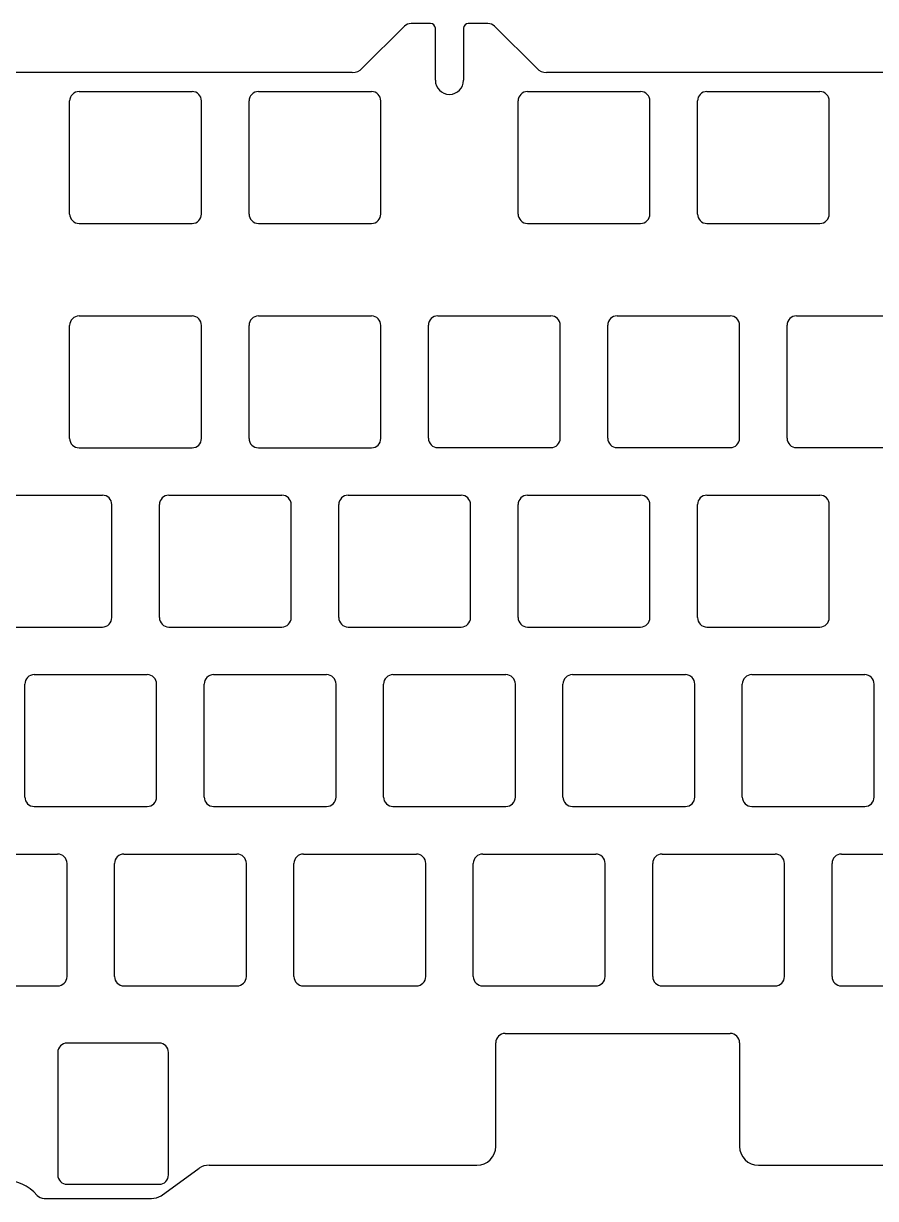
# Model space of a CAD drawing. Header units: inches. Extents: x -66 to 282, y 76 to 204.
# Drawn here: x 7.9 to 98.4, y 79.1 to 203.9 of the extents above; entities that cross this region are included whole.
import ezdxf

# ---------------------------------------------------------------- set-up
doc = ezdxf.new("R2010")
doc.units = ezdxf.units.IN
doc.header["$MEASUREMENT"] = 0

# ---------------------------------------------------------------- blocks, each defined once
blk = doc.blocks.new('block 98')
at = {"color": 5, "lineweight": 25, "true_color": 0x0000ff}
blk.add_open_spline([(23.34, 94.6), (23.34, 95.15), (22.9, 95.6), (22.34, 95.6)], degree=3, dxfattribs=at)
blk = doc.blocks.new('block 99')
at = {"color": 5, "lineweight": 25, "true_color": 0x0000ff}
blk.add_lwpolyline([(23.34, 81.6), (23.34, 94.6)], dxfattribs=at)
blk = doc.blocks.new('block 100')
at = {"color": 5, "lineweight": 25, "true_color": 0x0000ff}
blk.add_open_spline([(22.34, 80.6), (22.9, 80.6), (23.34, 81.05), (23.34, 81.6)], degree=3, dxfattribs=at)
blk = doc.blocks.new('block 101')
at = {"color": 5, "lineweight": 25, "true_color": 0x0000ff}
blk.add_lwpolyline([(12.58, 80.6), (22.34, 80.6)], dxfattribs=at)
blk = doc.blocks.new('block 102')
at = {"color": 5, "lineweight": 25, "true_color": 0x0000ff}
blk.add_open_spline([(11.58, 81.6), (11.58, 81.05), (12.03, 80.6), (12.58, 80.6)], degree=3, dxfattribs=at)
blk = doc.blocks.new('block 103')
at = {"color": 5, "lineweight": 25, "true_color": 0x0000ff}
blk.add_lwpolyline([(11.58, 94.6), (11.58, 81.6)], dxfattribs=at)
blk = doc.blocks.new('block 104')
at = {"color": 5, "lineweight": 25, "true_color": 0x0000ff}
blk.add_open_spline([(12.58, 95.6), (12.03, 95.6), (11.58, 95.15), (11.58, 94.6)], degree=3, dxfattribs=at)
blk = doc.blocks.new('block 105')
at = {"color": 5, "lineweight": 25, "true_color": 0x0000ff}
blk.add_lwpolyline([(22.34, 95.6), (12.58, 95.6)], dxfattribs=at)
blk = doc.blocks.new('block 198')
at = {"color": 5, "lineweight": 25, "true_color": 0x0000ff}
blk.add_open_spline([(32.89, 196.63), (32.34, 196.63), (31.89, 196.18), (31.89, 195.63)], degree=3, dxfattribs=at)
blk = doc.blocks.new('block 199')
at = {"color": 5, "lineweight": 25, "true_color": 0x0000ff}
blk.add_lwpolyline([(32.89, 196.63), (44.89, 196.63)], dxfattribs=at)
blk = doc.blocks.new('block 200')
at = {"color": 5, "lineweight": 25, "true_color": 0x0000ff}
blk.add_open_spline([(45.89, 195.63), (45.89, 196.18), (45.45, 196.63), (44.89, 196.63)], degree=3, dxfattribs=at)
blk = doc.blocks.new('block 201')
at = {"color": 5, "lineweight": 25, "true_color": 0x0000ff}
blk.add_lwpolyline([(45.89, 183.63), (45.89, 195.63)], dxfattribs=at)
blk = doc.blocks.new('block 202')
at = {"color": 5, "lineweight": 25, "true_color": 0x0000ff}
blk.add_open_spline([(44.89, 182.63), (45.45, 182.63), (45.89, 183.08), (45.89, 183.63)], degree=3, dxfattribs=at)
blk = doc.blocks.new('block 203')
at = {"color": 5, "lineweight": 25, "true_color": 0x0000ff}
blk.add_lwpolyline([(32.89, 182.63), (44.89, 182.63)], dxfattribs=at)
blk = doc.blocks.new('block 204')
at = {"color": 5, "lineweight": 25, "true_color": 0x0000ff}
blk.add_open_spline([(31.89, 183.63), (31.89, 183.08), (32.34, 182.63), (32.89, 182.63)], degree=3, dxfattribs=at)
blk = doc.blocks.new('block 205')
at = {"color": 5, "lineweight": 25, "true_color": 0x0000ff}
blk.add_lwpolyline([(31.89, 183.63), (31.89, 195.63)], dxfattribs=at)
blk = doc.blocks.new('block 246')
at = {"color": 5, "lineweight": 25, "true_color": 0x0000ff}
blk.add_open_spline([(80.52, 153.77), (79.97, 153.77), (79.52, 153.32), (79.52, 152.77)], degree=3, dxfattribs=at)
blk = doc.blocks.new('block 247')
at = {"color": 5, "lineweight": 25, "true_color": 0x0000ff}
blk.add_lwpolyline([(80.52, 153.77), (92.52, 153.77)], dxfattribs=at)
blk = doc.blocks.new('block 248')
at = {"color": 5, "lineweight": 25, "true_color": 0x0000ff}
blk.add_open_spline([(93.52, 152.77), (93.52, 153.32), (93.07, 153.77), (92.52, 153.77)], degree=3, dxfattribs=at)
blk = doc.blocks.new('block 249')
at = {"color": 5, "lineweight": 25, "true_color": 0x0000ff}
blk.add_lwpolyline([(93.52, 140.77), (93.52, 152.77)], dxfattribs=at)
blk = doc.blocks.new('block 250')
at = {"color": 5, "lineweight": 25, "true_color": 0x0000ff}
blk.add_open_spline([(92.52, 139.77), (93.07, 139.77), (93.52, 140.22), (93.52, 140.77)], degree=3, dxfattribs=at)
blk = doc.blocks.new('block 251')
at = {"color": 5, "lineweight": 25, "true_color": 0x0000ff}
blk.add_lwpolyline([(80.52, 139.77), (92.52, 139.77)], dxfattribs=at)
blk = doc.blocks.new('block 252')
at = {"color": 5, "lineweight": 25, "true_color": 0x0000ff}
blk.add_open_spline([(79.52, 140.77), (79.52, 140.22), (79.97, 139.77), (80.52, 139.77)], degree=3, dxfattribs=at)
blk = doc.blocks.new('block 253')
at = {"color": 5, "lineweight": 25, "true_color": 0x0000ff}
blk.add_lwpolyline([(79.52, 140.77), (79.52, 152.77)], dxfattribs=at)
blk = doc.blocks.new('block 262')
at = {"color": 5, "lineweight": 25, "true_color": 0x0000ff}
blk.add_open_spline([(61.47, 153.77), (60.92, 153.77), (60.47, 153.32), (60.47, 152.77)], degree=3, dxfattribs=at)
blk = doc.blocks.new('block 263')
at = {"color": 5, "lineweight": 25, "true_color": 0x0000ff}
blk.add_lwpolyline([(61.47, 153.77), (73.47, 153.77)], dxfattribs=at)
blk = doc.blocks.new('block 264')
at = {"color": 5, "lineweight": 25, "true_color": 0x0000ff}
blk.add_open_spline([(74.47, 152.77), (74.47, 153.32), (74.02, 153.77), (73.47, 153.77)], degree=3, dxfattribs=at)
blk = doc.blocks.new('block 265')
at = {"color": 5, "lineweight": 25, "true_color": 0x0000ff}
blk.add_lwpolyline([(74.47, 140.77), (74.47, 152.77)], dxfattribs=at)
blk = doc.blocks.new('block 266')
at = {"color": 5, "lineweight": 25, "true_color": 0x0000ff}
blk.add_open_spline([(73.47, 139.77), (74.02, 139.77), (74.47, 140.22), (74.47, 140.77)], degree=3, dxfattribs=at)
blk = doc.blocks.new('block 267')
at = {"color": 5, "lineweight": 25, "true_color": 0x0000ff}
blk.add_lwpolyline([(61.47, 139.77), (73.47, 139.77)], dxfattribs=at)
blk = doc.blocks.new('block 268')
at = {"color": 5, "lineweight": 25, "true_color": 0x0000ff}
blk.add_open_spline([(60.47, 140.77), (60.47, 140.22), (60.92, 139.77), (61.47, 139.77)], degree=3, dxfattribs=at)
blk = doc.blocks.new('block 269')
at = {"color": 5, "lineweight": 25, "true_color": 0x0000ff}
blk.add_lwpolyline([(60.47, 140.77), (60.47, 152.77)], dxfattribs=at)
blk = doc.blocks.new('block 270')
at = {"color": 5, "lineweight": 25, "true_color": 0x0000ff}
blk.add_open_spline([(94.81, 115.67), (94.25, 115.67), (93.81, 115.22), (93.81, 114.67)], degree=3, dxfattribs=at)
blk = doc.blocks.new('block 271')
at = {"color": 5, "lineweight": 25, "true_color": 0x0000ff}
blk.add_lwpolyline([(94.81, 115.67), (106.81, 115.67)], dxfattribs=at)
blk = doc.blocks.new('block 275')
at = {"color": 5, "lineweight": 25, "true_color": 0x0000ff}
blk.add_lwpolyline([(94.81, 101.67), (106.81, 101.67)], dxfattribs=at)
blk = doc.blocks.new('block 276')
at = {"color": 5, "lineweight": 25, "true_color": 0x0000ff}
blk.add_open_spline([(93.81, 102.67), (93.81, 102.12), (94.25, 101.67), (94.81, 101.67)], degree=3, dxfattribs=at)
blk = doc.blocks.new('block 277')
at = {"color": 5, "lineweight": 25, "true_color": 0x0000ff}
blk.add_lwpolyline([(93.81, 102.67), (93.81, 114.67)], dxfattribs=at)
blk = doc.blocks.new('block 294')
at = {"color": 5, "lineweight": 25, "true_color": 0x0000ff}
blk.add_open_spline([(23.37, 153.77), (22.82, 153.77), (22.37, 153.32), (22.37, 152.77)], degree=3, dxfattribs=at)
blk = doc.blocks.new('block 295')
at = {"color": 5, "lineweight": 25, "true_color": 0x0000ff}
blk.add_lwpolyline([(23.37, 153.77), (35.37, 153.77)], dxfattribs=at)
blk = doc.blocks.new('block 296')
at = {"color": 5, "lineweight": 25, "true_color": 0x0000ff}
blk.add_open_spline([(36.37, 152.77), (36.37, 153.32), (35.92, 153.77), (35.37, 153.77)], degree=3, dxfattribs=at)
blk = doc.blocks.new('block 297')
at = {"color": 5, "lineweight": 25, "true_color": 0x0000ff}
blk.add_lwpolyline([(36.37, 140.77), (36.37, 152.77)], dxfattribs=at)
blk = doc.blocks.new('block 298')
at = {"color": 5, "lineweight": 25, "true_color": 0x0000ff}
blk.add_open_spline([(35.37, 139.77), (35.92, 139.77), (36.37, 140.22), (36.37, 140.77)], degree=3, dxfattribs=at)
blk = doc.blocks.new('block 299')
at = {"color": 5, "lineweight": 25, "true_color": 0x0000ff}
blk.add_lwpolyline([(23.37, 139.77), (35.37, 139.77)], dxfattribs=at)
blk = doc.blocks.new('block 300')
at = {"color": 5, "lineweight": 25, "true_color": 0x0000ff}
blk.add_open_spline([(22.37, 140.77), (22.37, 140.22), (22.82, 139.77), (23.37, 139.77)], degree=3, dxfattribs=at)
blk = doc.blocks.new('block 301')
at = {"color": 5, "lineweight": 25, "true_color": 0x0000ff}
blk.add_lwpolyline([(22.37, 140.77), (22.37, 152.77)], dxfattribs=at)
blk = doc.blocks.new('block 302')
at = {"color": 5, "lineweight": 25, "true_color": 0x0000ff}
blk.add_open_spline([(42.42, 153.77), (41.87, 153.77), (41.42, 153.32), (41.42, 152.77)], degree=3, dxfattribs=at)
blk = doc.blocks.new('block 303')
at = {"color": 5, "lineweight": 25, "true_color": 0x0000ff}
blk.add_lwpolyline([(42.42, 153.77), (54.42, 153.77)], dxfattribs=at)
blk = doc.blocks.new('block 304')
at = {"color": 5, "lineweight": 25, "true_color": 0x0000ff}
blk.add_open_spline([(55.42, 152.77), (55.42, 153.32), (54.97, 153.77), (54.42, 153.77)], degree=3, dxfattribs=at)
blk = doc.blocks.new('block 305')
at = {"color": 5, "lineweight": 25, "true_color": 0x0000ff}
blk.add_lwpolyline([(55.42, 140.77), (55.42, 152.77)], dxfattribs=at)
blk = doc.blocks.new('block 306')
at = {"color": 5, "lineweight": 25, "true_color": 0x0000ff}
blk.add_open_spline([(54.42, 139.77), (54.97, 139.77), (55.42, 140.22), (55.42, 140.77)], degree=3, dxfattribs=at)
blk = doc.blocks.new('block 307')
at = {"color": 5, "lineweight": 25, "true_color": 0x0000ff}
blk.add_lwpolyline([(42.42, 139.77), (54.42, 139.77)], dxfattribs=at)
blk = doc.blocks.new('block 308')
at = {"color": 5, "lineweight": 25, "true_color": 0x0000ff}
blk.add_open_spline([(41.42, 140.77), (41.42, 140.22), (41.87, 139.77), (42.42, 139.77)], degree=3, dxfattribs=at)
blk = doc.blocks.new('block 309')
at = {"color": 5, "lineweight": 25, "true_color": 0x0000ff}
blk.add_lwpolyline([(41.42, 140.77), (41.42, 152.77)], dxfattribs=at)
blk = doc.blocks.new('block 310')
at = {"color": 5, "lineweight": 25, "true_color": 0x0000ff}
blk.add_open_spline([(75.76, 115.67), (75.2, 115.67), (74.76, 115.22), (74.76, 114.67)], degree=3, dxfattribs=at)
blk = doc.blocks.new('block 311')
at = {"color": 5, "lineweight": 25, "true_color": 0x0000ff}
blk.add_lwpolyline([(75.76, 115.67), (87.76, 115.67)], dxfattribs=at)
blk = doc.blocks.new('block 312')
at = {"color": 5, "lineweight": 25, "true_color": 0x0000ff}
blk.add_open_spline([(88.76, 114.67), (88.76, 115.22), (88.31, 115.67), (87.76, 115.67)], degree=3, dxfattribs=at)
blk = doc.blocks.new('block 313')
at = {"color": 5, "lineweight": 25, "true_color": 0x0000ff}
blk.add_lwpolyline([(88.76, 102.67), (88.76, 114.67)], dxfattribs=at)
blk = doc.blocks.new('block 314')
at = {"color": 5, "lineweight": 25, "true_color": 0x0000ff}
blk.add_open_spline([(87.76, 101.67), (88.31, 101.67), (88.76, 102.12), (88.76, 102.67)], degree=3, dxfattribs=at)
blk = doc.blocks.new('block 315')
at = {"color": 5, "lineweight": 25, "true_color": 0x0000ff}
blk.add_lwpolyline([(75.76, 101.67), (87.76, 101.67)], dxfattribs=at)
blk = doc.blocks.new('block 316')
at = {"color": 5, "lineweight": 25, "true_color": 0x0000ff}
blk.add_open_spline([(74.76, 102.67), (74.76, 102.12), (75.2, 101.67), (75.76, 101.67)], degree=3, dxfattribs=at)
blk = doc.blocks.new('block 317')
at = {"color": 5, "lineweight": 25, "true_color": 0x0000ff}
blk.add_lwpolyline([(74.76, 102.67), (74.76, 114.67)], dxfattribs=at)
blk = doc.blocks.new('block 335')
at = {"color": 5, "lineweight": 25, "true_color": 0x0000ff}
blk.add_lwpolyline([(4.32, 153.77), (16.32, 153.77)], dxfattribs=at)
blk = doc.blocks.new('block 336')
at = {"color": 5, "lineweight": 25, "true_color": 0x0000ff}
blk.add_open_spline([(17.32, 152.77), (17.32, 153.32), (16.87, 153.77), (16.32, 153.77)], degree=3, dxfattribs=at)
blk = doc.blocks.new('block 337')
at = {"color": 5, "lineweight": 25, "true_color": 0x0000ff}
blk.add_lwpolyline([(17.32, 140.77), (17.32, 152.77)], dxfattribs=at)
blk = doc.blocks.new('block 338')
at = {"color": 5, "lineweight": 25, "true_color": 0x0000ff}
blk.add_open_spline([(16.32, 139.77), (16.87, 139.77), (17.32, 140.22), (17.32, 140.77)], degree=3, dxfattribs=at)
blk = doc.blocks.new('block 339')
at = {"color": 5, "lineweight": 25, "true_color": 0x0000ff}
blk.add_lwpolyline([(4.32, 139.77), (16.32, 139.77)], dxfattribs=at)
blk = doc.blocks.new('block 342')
at = {"color": 5, "lineweight": 25, "true_color": 0x0000ff}
blk.add_open_spline([(56.71, 115.67), (56.15, 115.67), (55.71, 115.22), (55.71, 114.67)], degree=3, dxfattribs=at)
blk = doc.blocks.new('block 343')
at = {"color": 5, "lineweight": 25, "true_color": 0x0000ff}
blk.add_lwpolyline([(56.71, 115.67), (68.71, 115.67)], dxfattribs=at)
blk = doc.blocks.new('block 344')
at = {"color": 5, "lineweight": 25, "true_color": 0x0000ff}
blk.add_open_spline([(69.71, 114.67), (69.71, 115.22), (69.26, 115.67), (68.71, 115.67)], degree=3, dxfattribs=at)
blk = doc.blocks.new('block 345')
at = {"color": 5, "lineweight": 25, "true_color": 0x0000ff}
blk.add_lwpolyline([(69.71, 102.67), (69.71, 114.67)], dxfattribs=at)
blk = doc.blocks.new('block 346')
at = {"color": 5, "lineweight": 25, "true_color": 0x0000ff}
blk.add_open_spline([(68.71, 101.67), (69.26, 101.67), (69.71, 102.12), (69.71, 102.67)], degree=3, dxfattribs=at)
blk = doc.blocks.new('block 347')
at = {"color": 5, "lineweight": 25, "true_color": 0x0000ff}
blk.add_lwpolyline([(56.71, 101.67), (68.71, 101.67)], dxfattribs=at)
blk = doc.blocks.new('block 348')
at = {"color": 5, "lineweight": 25, "true_color": 0x0000ff}
blk.add_open_spline([(55.71, 102.67), (55.71, 102.12), (56.15, 101.67), (56.71, 101.67)], degree=3, dxfattribs=at)
blk = doc.blocks.new('block 349')
at = {"color": 5, "lineweight": 25, "true_color": 0x0000ff}
blk.add_lwpolyline([(55.71, 102.67), (55.71, 114.67)], dxfattribs=at)
blk = doc.blocks.new('block 366')
at = {"color": 5, "lineweight": 25, "true_color": 0x0000ff}
blk.add_open_spline([(18.61, 115.67), (18.05, 115.67), (17.61, 115.22), (17.61, 114.67)], degree=3, dxfattribs=at)
blk = doc.blocks.new('block 367')
at = {"color": 5, "lineweight": 25, "true_color": 0x0000ff}
blk.add_lwpolyline([(18.61, 115.67), (30.61, 115.67)], dxfattribs=at)
blk = doc.blocks.new('block 368')
at = {"color": 5, "lineweight": 25, "true_color": 0x0000ff}
blk.add_open_spline([(31.61, 114.67), (31.61, 115.22), (31.16, 115.67), (30.61, 115.67)], degree=3, dxfattribs=at)
blk = doc.blocks.new('block 369')
at = {"color": 5, "lineweight": 25, "true_color": 0x0000ff}
blk.add_lwpolyline([(31.61, 102.67), (31.61, 114.67)], dxfattribs=at)
blk = doc.blocks.new('block 370')
at = {"color": 5, "lineweight": 25, "true_color": 0x0000ff}
blk.add_open_spline([(30.61, 101.67), (31.16, 101.67), (31.61, 102.12), (31.61, 102.67)], degree=3, dxfattribs=at)
blk = doc.blocks.new('block 371')
at = {"color": 5, "lineweight": 25, "true_color": 0x0000ff}
blk.add_lwpolyline([(18.61, 101.67), (30.61, 101.67)], dxfattribs=at)
blk = doc.blocks.new('block 372')
at = {"color": 5, "lineweight": 25, "true_color": 0x0000ff}
blk.add_open_spline([(17.61, 102.67), (17.61, 102.12), (18.05, 101.67), (18.61, 101.67)], degree=3, dxfattribs=at)
blk = doc.blocks.new('block 373')
at = {"color": 5, "lineweight": 25, "true_color": 0x0000ff}
blk.add_lwpolyline([(17.61, 102.67), (17.61, 114.67)], dxfattribs=at)
blk = doc.blocks.new('block 374')
at = {"color": 5, "lineweight": 25, "true_color": 0x0000ff}
blk.add_open_spline([(37.66, 115.67), (37.1, 115.67), (36.66, 115.22), (36.66, 114.67)], degree=3, dxfattribs=at)
blk = doc.blocks.new('block 375')
at = {"color": 5, "lineweight": 25, "true_color": 0x0000ff}
blk.add_lwpolyline([(37.66, 115.67), (49.66, 115.67)], dxfattribs=at)
blk = doc.blocks.new('block 376')
at = {"color": 5, "lineweight": 25, "true_color": 0x0000ff}
blk.add_open_spline([(50.66, 114.67), (50.66, 115.22), (50.21, 115.67), (49.66, 115.67)], degree=3, dxfattribs=at)
blk = doc.blocks.new('block 377')
at = {"color": 5, "lineweight": 25, "true_color": 0x0000ff}
blk.add_lwpolyline([(50.66, 102.67), (50.66, 114.67)], dxfattribs=at)
blk = doc.blocks.new('block 378')
at = {"color": 5, "lineweight": 25, "true_color": 0x0000ff}
blk.add_open_spline([(49.66, 101.67), (50.21, 101.67), (50.66, 102.12), (50.66, 102.67)], degree=3, dxfattribs=at)
blk = doc.blocks.new('block 379')
at = {"color": 5, "lineweight": 25, "true_color": 0x0000ff}
blk.add_lwpolyline([(37.66, 101.67), (49.66, 101.67)], dxfattribs=at)
blk = doc.blocks.new('block 380')
at = {"color": 5, "lineweight": 25, "true_color": 0x0000ff}
blk.add_open_spline([(36.66, 102.67), (36.66, 102.12), (37.1, 101.67), (37.66, 101.67)], degree=3, dxfattribs=at)
blk = doc.blocks.new('block 381')
at = {"color": 5, "lineweight": 25, "true_color": 0x0000ff}
blk.add_lwpolyline([(36.66, 102.67), (36.66, 114.67)], dxfattribs=at)
blk = doc.blocks.new('block 422')
at = {"color": 5, "lineweight": 25, "true_color": 0x0000ff}
blk.add_open_spline([(9.08, 134.72), (8.53, 134.72), (8.08, 134.27), (8.08, 133.72)], degree=3, dxfattribs=at)
blk = doc.blocks.new('block 423')
at = {"color": 5, "lineweight": 25, "true_color": 0x0000ff}
blk.add_lwpolyline([(9.08, 134.72), (21.08, 134.72)], dxfattribs=at)
blk = doc.blocks.new('block 424')
at = {"color": 5, "lineweight": 25, "true_color": 0x0000ff}
blk.add_open_spline([(22.08, 133.72), (22.08, 134.27), (21.63, 134.72), (21.08, 134.72)], degree=3, dxfattribs=at)
blk = doc.blocks.new('block 425')
at = {"color": 5, "lineweight": 25, "true_color": 0x0000ff}
blk.add_lwpolyline([(22.08, 121.72), (22.08, 133.72)], dxfattribs=at)
blk = doc.blocks.new('block 426')
at = {"color": 5, "lineweight": 25, "true_color": 0x0000ff}
blk.add_open_spline([(21.08, 120.72), (21.63, 120.72), (22.08, 121.17), (22.08, 121.72)], degree=3, dxfattribs=at)
blk = doc.blocks.new('block 427')
at = {"color": 5, "lineweight": 25, "true_color": 0x0000ff}
blk.add_lwpolyline([(9.08, 120.72), (21.08, 120.72)], dxfattribs=at)
blk = doc.blocks.new('block 428')
at = {"color": 5, "lineweight": 25, "true_color": 0x0000ff}
blk.add_open_spline([(8.08, 121.72), (8.08, 121.17), (8.53, 120.72), (9.08, 120.72)], degree=3, dxfattribs=at)
blk = doc.blocks.new('block 429')
at = {"color": 5, "lineweight": 25, "true_color": 0x0000ff}
blk.add_lwpolyline([(8.08, 121.72), (8.08, 133.72)], dxfattribs=at)
blk = doc.blocks.new('block 446')
at = {"color": 5, "lineweight": 25, "true_color": 0x0000ff}
blk.add_open_spline([(13.84, 196.63), (13.29, 196.63), (12.84, 196.18), (12.84, 195.63)], degree=3, dxfattribs=at)
blk = doc.blocks.new('block 447')
at = {"color": 5, "lineweight": 25, "true_color": 0x0000ff}
blk.add_lwpolyline([(13.84, 196.63), (25.84, 196.63)], dxfattribs=at)
blk = doc.blocks.new('block 448')
at = {"color": 5, "lineweight": 25, "true_color": 0x0000ff}
blk.add_open_spline([(26.84, 195.63), (26.84, 196.18), (26.4, 196.63), (25.84, 196.63)], degree=3, dxfattribs=at)
blk = doc.blocks.new('block 449')
at = {"color": 5, "lineweight": 25, "true_color": 0x0000ff}
blk.add_lwpolyline([(26.84, 183.63), (26.84, 195.63)], dxfattribs=at)
blk = doc.blocks.new('block 450')
at = {"color": 5, "lineweight": 25, "true_color": 0x0000ff}
blk.add_open_spline([(25.84, 182.63), (26.4, 182.63), (26.84, 183.08), (26.84, 183.63)], degree=3, dxfattribs=at)
blk = doc.blocks.new('block 451')
at = {"color": 5, "lineweight": 25, "true_color": 0x0000ff}
blk.add_lwpolyline([(13.84, 182.63), (25.84, 182.63)], dxfattribs=at)
blk = doc.blocks.new('block 452')
at = {"color": 5, "lineweight": 25, "true_color": 0x0000ff}
blk.add_open_spline([(12.84, 183.63), (12.84, 183.08), (13.29, 182.63), (13.84, 182.63)], degree=3, dxfattribs=at)
blk = doc.blocks.new('block 453')
at = {"color": 5, "lineweight": 25, "true_color": 0x0000ff}
blk.add_lwpolyline([(12.84, 183.63), (12.84, 195.63)], dxfattribs=at)
blk = doc.blocks.new('block 470')
at = {"color": 5, "lineweight": 25, "true_color": 0x0000ff}
blk.add_open_spline([(28.13, 134.72), (27.58, 134.72), (27.13, 134.27), (27.13, 133.72)], degree=3, dxfattribs=at)
blk = doc.blocks.new('block 471')
at = {"color": 5, "lineweight": 25, "true_color": 0x0000ff}
blk.add_lwpolyline([(28.13, 134.72), (40.13, 134.72)], dxfattribs=at)
blk = doc.blocks.new('block 472')
at = {"color": 5, "lineweight": 25, "true_color": 0x0000ff}
blk.add_open_spline([(41.13, 133.72), (41.13, 134.27), (40.68, 134.72), (40.13, 134.72)], degree=3, dxfattribs=at)
blk = doc.blocks.new('block 473')
at = {"color": 5, "lineweight": 25, "true_color": 0x0000ff}
blk.add_lwpolyline([(41.13, 121.72), (41.13, 133.72)], dxfattribs=at)
blk = doc.blocks.new('block 474')
at = {"color": 5, "lineweight": 25, "true_color": 0x0000ff}
blk.add_open_spline([(40.13, 120.72), (40.68, 120.72), (41.13, 121.17), (41.13, 121.72)], degree=3, dxfattribs=at)
blk = doc.blocks.new('block 475')
at = {"color": 5, "lineweight": 25, "true_color": 0x0000ff}
blk.add_lwpolyline([(28.13, 120.72), (40.13, 120.72)], dxfattribs=at)
blk = doc.blocks.new('block 476')
at = {"color": 5, "lineweight": 25, "true_color": 0x0000ff}
blk.add_open_spline([(27.13, 121.72), (27.13, 121.17), (27.58, 120.72), (28.13, 120.72)], degree=3, dxfattribs=at)
blk = doc.blocks.new('block 477')
at = {"color": 5, "lineweight": 25, "true_color": 0x0000ff}
blk.add_lwpolyline([(27.13, 121.72), (27.13, 133.72)], dxfattribs=at)
blk = doc.blocks.new('block 486')
at = {"color": 5, "lineweight": 25, "true_color": 0x0000ff}
blk.add_open_spline([(80.52, 196.63), (79.97, 196.63), (79.52, 196.18), (79.52, 195.63)], degree=3, dxfattribs=at)
blk = doc.blocks.new('block 487')
at = {"color": 5, "lineweight": 25, "true_color": 0x0000ff}
blk.add_lwpolyline([(80.52, 196.63), (92.52, 196.63)], dxfattribs=at)
blk = doc.blocks.new('block 488')
at = {"color": 5, "lineweight": 25, "true_color": 0x0000ff}
blk.add_open_spline([(93.52, 195.63), (93.52, 196.18), (93.07, 196.63), (92.52, 196.63)], degree=3, dxfattribs=at)
blk = doc.blocks.new('block 489')
at = {"color": 5, "lineweight": 25, "true_color": 0x0000ff}
blk.add_lwpolyline([(93.52, 183.63), (93.52, 195.63)], dxfattribs=at)
blk = doc.blocks.new('block 490')
at = {"color": 5, "lineweight": 25, "true_color": 0x0000ff}
blk.add_open_spline([(92.52, 182.63), (93.07, 182.63), (93.52, 183.08), (93.52, 183.63)], degree=3, dxfattribs=at)
blk = doc.blocks.new('block 491')
at = {"color": 5, "lineweight": 25, "true_color": 0x0000ff}
blk.add_lwpolyline([(80.52, 182.63), (92.52, 182.63)], dxfattribs=at)
blk = doc.blocks.new('block 492')
at = {"color": 5, "lineweight": 25, "true_color": 0x0000ff}
blk.add_open_spline([(79.52, 183.63), (79.52, 183.08), (79.97, 182.63), (80.52, 182.63)], degree=3, dxfattribs=at)
blk = doc.blocks.new('block 493')
at = {"color": 5, "lineweight": 25, "true_color": 0x0000ff}
blk.add_lwpolyline([(79.52, 183.63), (79.52, 195.63)], dxfattribs=at)
blk = doc.blocks.new('block 494')
at = {"color": 5, "lineweight": 25, "true_color": 0x0000ff}
blk.add_open_spline([(61.47, 196.63), (60.92, 196.63), (60.47, 196.18), (60.47, 195.63)], degree=3, dxfattribs=at)
blk = doc.blocks.new('block 495')
at = {"color": 5, "lineweight": 25, "true_color": 0x0000ff}
blk.add_lwpolyline([(61.47, 196.63), (73.47, 196.63)], dxfattribs=at)
blk = doc.blocks.new('block 496')
at = {"color": 5, "lineweight": 25, "true_color": 0x0000ff}
blk.add_open_spline([(74.47, 195.63), (74.47, 196.18), (74.02, 196.63), (73.47, 196.63)], degree=3, dxfattribs=at)
blk = doc.blocks.new('block 497')
at = {"color": 5, "lineweight": 25, "true_color": 0x0000ff}
blk.add_lwpolyline([(74.47, 183.63), (74.47, 195.63)], dxfattribs=at)
blk = doc.blocks.new('block 498')
at = {"color": 5, "lineweight": 25, "true_color": 0x0000ff}
blk.add_open_spline([(73.47, 182.63), (74.02, 182.63), (74.47, 183.08), (74.47, 183.63)], degree=3, dxfattribs=at)
blk = doc.blocks.new('block 499')
at = {"color": 5, "lineweight": 25, "true_color": 0x0000ff}
blk.add_lwpolyline([(61.47, 182.63), (73.47, 182.63)], dxfattribs=at)
blk = doc.blocks.new('block 500')
at = {"color": 5, "lineweight": 25, "true_color": 0x0000ff}
blk.add_open_spline([(60.47, 183.63), (60.47, 183.08), (60.92, 182.63), (61.47, 182.63)], degree=3, dxfattribs=at)
blk = doc.blocks.new('block 501')
at = {"color": 5, "lineweight": 25, "true_color": 0x0000ff}
blk.add_lwpolyline([(60.47, 183.63), (60.47, 195.63)], dxfattribs=at)
blk = doc.blocks.new('block 510')
at = {"color": 5, "lineweight": 25, "true_color": 0x0000ff}
blk.add_open_spline([(47.18, 134.72), (46.63, 134.72), (46.18, 134.27), (46.18, 133.72)], degree=3, dxfattribs=at)
blk = doc.blocks.new('block 511')
at = {"color": 5, "lineweight": 25, "true_color": 0x0000ff}
blk.add_lwpolyline([(47.18, 134.72), (59.18, 134.72)], dxfattribs=at)
blk = doc.blocks.new('block 512')
at = {"color": 5, "lineweight": 25, "true_color": 0x0000ff}
blk.add_open_spline([(60.18, 133.72), (60.18, 134.27), (59.73, 134.72), (59.18, 134.72)], degree=3, dxfattribs=at)
blk = doc.blocks.new('block 513')
at = {"color": 5, "lineweight": 25, "true_color": 0x0000ff}
blk.add_lwpolyline([(60.18, 121.72), (60.18, 133.72)], dxfattribs=at)
blk = doc.blocks.new('block 514')
at = {"color": 5, "lineweight": 25, "true_color": 0x0000ff}
blk.add_open_spline([(59.18, 120.72), (59.73, 120.72), (60.18, 121.17), (60.18, 121.72)], degree=3, dxfattribs=at)
blk = doc.blocks.new('block 515')
at = {"color": 5, "lineweight": 25, "true_color": 0x0000ff}
blk.add_lwpolyline([(47.18, 120.72), (59.18, 120.72)], dxfattribs=at)
blk = doc.blocks.new('block 516')
at = {"color": 5, "lineweight": 25, "true_color": 0x0000ff}
blk.add_open_spline([(46.18, 121.72), (46.18, 121.17), (46.63, 120.72), (47.18, 120.72)], degree=3, dxfattribs=at)
blk = doc.blocks.new('block 517')
at = {"color": 5, "lineweight": 25, "true_color": 0x0000ff}
blk.add_lwpolyline([(46.18, 121.72), (46.18, 133.72)], dxfattribs=at)
blk = doc.blocks.new('block 518')
at = {"color": 5, "lineweight": 25, "true_color": 0x0000ff}
blk.add_open_spline([(13.84, 172.8), (13.29, 172.8), (12.84, 172.35), (12.84, 171.8)], degree=3, dxfattribs=at)
blk = doc.blocks.new('block 519')
at = {"color": 5, "lineweight": 25, "true_color": 0x0000ff}
blk.add_lwpolyline([(13.84, 172.8), (25.84, 172.8)], dxfattribs=at)
blk = doc.blocks.new('block 520')
at = {"color": 5, "lineweight": 25, "true_color": 0x0000ff}
blk.add_open_spline([(26.84, 171.8), (26.84, 172.35), (26.4, 172.8), (25.84, 172.8)], degree=3, dxfattribs=at)
blk = doc.blocks.new('block 521')
at = {"color": 5, "lineweight": 25, "true_color": 0x0000ff}
blk.add_lwpolyline([(26.84, 159.8), (26.84, 171.8)], dxfattribs=at)
blk = doc.blocks.new('block 522')
at = {"color": 5, "lineweight": 25, "true_color": 0x0000ff}
blk.add_open_spline([(25.84, 158.8), (26.4, 158.8), (26.84, 159.25), (26.84, 159.8)], degree=3, dxfattribs=at)
blk = doc.blocks.new('block 523')
at = {"color": 5, "lineweight": 25, "true_color": 0x0000ff}
blk.add_lwpolyline([(13.84, 158.8), (25.84, 158.8)], dxfattribs=at)
blk = doc.blocks.new('block 524')
at = {"color": 5, "lineweight": 25, "true_color": 0x0000ff}
blk.add_open_spline([(12.84, 159.8), (12.84, 159.25), (13.29, 158.8), (13.84, 158.8)], degree=3, dxfattribs=at)
blk = doc.blocks.new('block 525')
at = {"color": 5, "lineweight": 25, "true_color": 0x0000ff}
blk.add_lwpolyline([(12.84, 159.8), (12.84, 171.8)], dxfattribs=at)
blk = doc.blocks.new('block 550')
at = {"color": 5, "lineweight": 25, "true_color": 0x0000ff}
blk.add_open_spline([(85.28, 134.72), (84.73, 134.72), (84.28, 134.27), (84.28, 133.72)], degree=3, dxfattribs=at)
blk = doc.blocks.new('block 551')
at = {"color": 5, "lineweight": 25, "true_color": 0x0000ff}
blk.add_lwpolyline([(85.28, 134.72), (97.28, 134.72)], dxfattribs=at)
blk = doc.blocks.new('block 552')
at = {"color": 5, "lineweight": 25, "true_color": 0x0000ff}
blk.add_open_spline([(98.28, 133.72), (98.28, 134.27), (97.83, 134.72), (97.28, 134.72)], degree=3, dxfattribs=at)
blk = doc.blocks.new('block 553')
at = {"color": 5, "lineweight": 25, "true_color": 0x0000ff}
blk.add_lwpolyline([(98.28, 121.72), (98.28, 133.72)], dxfattribs=at)
blk = doc.blocks.new('block 554')
at = {"color": 5, "lineweight": 25, "true_color": 0x0000ff}
blk.add_open_spline([(97.28, 120.72), (97.83, 120.72), (98.28, 121.17), (98.28, 121.72)], degree=3, dxfattribs=at)
blk = doc.blocks.new('block 555')
at = {"color": 5, "lineweight": 25, "true_color": 0x0000ff}
blk.add_lwpolyline([(85.28, 120.72), (97.28, 120.72)], dxfattribs=at)
blk = doc.blocks.new('block 556')
at = {"color": 5, "lineweight": 25, "true_color": 0x0000ff}
blk.add_open_spline([(84.28, 121.72), (84.28, 121.17), (84.73, 120.72), (85.28, 120.72)], degree=3, dxfattribs=at)
blk = doc.blocks.new('block 557')
at = {"color": 5, "lineweight": 25, "true_color": 0x0000ff}
blk.add_lwpolyline([(84.28, 121.72), (84.28, 133.72)], dxfattribs=at)
blk = doc.blocks.new('block 558')
at = {"color": 5, "lineweight": 25, "true_color": 0x0000ff}
blk.add_open_spline([(66.23, 134.72), (65.68, 134.72), (65.23, 134.27), (65.23, 133.72)], degree=3, dxfattribs=at)
blk = doc.blocks.new('block 559')
at = {"color": 5, "lineweight": 25, "true_color": 0x0000ff}
blk.add_lwpolyline([(66.23, 134.72), (78.23, 134.72)], dxfattribs=at)
blk = doc.blocks.new('block 560')
at = {"color": 5, "lineweight": 25, "true_color": 0x0000ff}
blk.add_open_spline([(79.23, 133.72), (79.23, 134.27), (78.78, 134.72), (78.23, 134.72)], degree=3, dxfattribs=at)
blk = doc.blocks.new('block 561')
at = {"color": 5, "lineweight": 25, "true_color": 0x0000ff}
blk.add_lwpolyline([(79.23, 121.72), (79.23, 133.72)], dxfattribs=at)
blk = doc.blocks.new('block 562')
at = {"color": 5, "lineweight": 25, "true_color": 0x0000ff}
blk.add_open_spline([(78.23, 120.72), (78.78, 120.72), (79.23, 121.17), (79.23, 121.72)], degree=3, dxfattribs=at)
blk = doc.blocks.new('block 563')
at = {"color": 5, "lineweight": 25, "true_color": 0x0000ff}
blk.add_lwpolyline([(66.23, 120.72), (78.23, 120.72)], dxfattribs=at)
blk = doc.blocks.new('block 564')
at = {"color": 5, "lineweight": 25, "true_color": 0x0000ff}
blk.add_open_spline([(65.23, 121.72), (65.23, 121.17), (65.68, 120.72), (66.23, 120.72)], degree=3, dxfattribs=at)
blk = doc.blocks.new('block 565')
at = {"color": 5, "lineweight": 25, "true_color": 0x0000ff}
blk.add_lwpolyline([(65.23, 121.72), (65.23, 133.72)], dxfattribs=at)
blk = doc.blocks.new('block 566')
at = {"color": 5, "lineweight": 25, "true_color": 0x0000ff}
blk.add_open_spline([(32.89, 172.8), (32.34, 172.8), (31.89, 172.35), (31.89, 171.8)], degree=3, dxfattribs=at)
blk = doc.blocks.new('block 567')
at = {"color": 5, "lineweight": 25, "true_color": 0x0000ff}
blk.add_lwpolyline([(32.89, 172.8), (44.89, 172.8)], dxfattribs=at)
blk = doc.blocks.new('block 568')
at = {"color": 5, "lineweight": 25, "true_color": 0x0000ff}
blk.add_open_spline([(45.89, 171.8), (45.89, 172.35), (45.45, 172.8), (44.89, 172.8)], degree=3, dxfattribs=at)
blk = doc.blocks.new('block 569')
at = {"color": 5, "lineweight": 25, "true_color": 0x0000ff}
blk.add_lwpolyline([(45.89, 159.8), (45.89, 171.8)], dxfattribs=at)
blk = doc.blocks.new('block 570')
at = {"color": 5, "lineweight": 25, "true_color": 0x0000ff}
blk.add_open_spline([(44.89, 158.8), (45.45, 158.8), (45.89, 159.25), (45.89, 159.8)], degree=3, dxfattribs=at)
blk = doc.blocks.new('block 571')
at = {"color": 5, "lineweight": 25, "true_color": 0x0000ff}
blk.add_lwpolyline([(32.89, 158.8), (44.89, 158.8)], dxfattribs=at)
blk = doc.blocks.new('block 572')
at = {"color": 5, "lineweight": 25, "true_color": 0x0000ff}
blk.add_open_spline([(31.89, 159.8), (31.89, 159.25), (32.34, 158.8), (32.89, 158.8)], degree=3, dxfattribs=at)
blk = doc.blocks.new('block 573')
at = {"color": 5, "lineweight": 25, "true_color": 0x0000ff}
blk.add_lwpolyline([(31.89, 159.8), (31.89, 171.8)], dxfattribs=at)
blk = doc.blocks.new('block 598')
at = {"color": 5, "lineweight": 25, "true_color": 0x0000ff}
blk.add_open_spline([(51.94, 172.82), (51.39, 172.82), (50.94, 172.37), (50.94, 171.82)], degree=3, dxfattribs=at)
blk = doc.blocks.new('block 599')
at = {"color": 5, "lineweight": 25, "true_color": 0x0000ff}
blk.add_lwpolyline([(51.94, 172.82), (63.94, 172.82)], dxfattribs=at)
blk = doc.blocks.new('block 600')
at = {"color": 5, "lineweight": 25, "true_color": 0x0000ff}
blk.add_open_spline([(64.94, 171.82), (64.94, 172.37), (64.5, 172.82), (63.94, 172.82)], degree=3, dxfattribs=at)
blk = doc.blocks.new('block 601')
at = {"color": 5, "lineweight": 25, "true_color": 0x0000ff}
blk.add_lwpolyline([(64.94, 159.82), (64.94, 171.82)], dxfattribs=at)
blk = doc.blocks.new('block 602')
at = {"color": 5, "lineweight": 25, "true_color": 0x0000ff}
blk.add_open_spline([(63.94, 158.82), (64.5, 158.82), (64.94, 159.27), (64.94, 159.82)], degree=3, dxfattribs=at)
blk = doc.blocks.new('block 603')
at = {"color": 5, "lineweight": 25, "true_color": 0x0000ff}
blk.add_lwpolyline([(51.94, 158.82), (63.94, 158.82)], dxfattribs=at)
blk = doc.blocks.new('block 604')
at = {"color": 5, "lineweight": 25, "true_color": 0x0000ff}
blk.add_open_spline([(50.94, 159.82), (50.94, 159.27), (51.39, 158.82), (51.94, 158.82)], degree=3, dxfattribs=at)
blk = doc.blocks.new('block 605')
at = {"color": 5, "lineweight": 25, "true_color": 0x0000ff}
blk.add_lwpolyline([(50.94, 159.82), (50.94, 171.82)], dxfattribs=at)
blk = doc.blocks.new('block 630')
at = {"color": 5, "lineweight": 25, "true_color": 0x0000ff}
blk.add_open_spline([(90.04, 172.82), (89.49, 172.82), (89.04, 172.37), (89.04, 171.82)], degree=3, dxfattribs=at)
blk = doc.blocks.new('block 631')
at = {"color": 5, "lineweight": 25, "true_color": 0x0000ff}
blk.add_lwpolyline([(90.04, 172.82), (102.04, 172.82)], dxfattribs=at)
blk = doc.blocks.new('block 635')
at = {"color": 5, "lineweight": 25, "true_color": 0x0000ff}
blk.add_lwpolyline([(90.04, 158.82), (102.04, 158.82)], dxfattribs=at)
blk = doc.blocks.new('block 636')
at = {"color": 5, "lineweight": 25, "true_color": 0x0000ff}
blk.add_open_spline([(89.04, 159.82), (89.04, 159.27), (89.49, 158.82), (90.04, 158.82)], degree=3, dxfattribs=at)
blk = doc.blocks.new('block 637')
at = {"color": 5, "lineweight": 25, "true_color": 0x0000ff}
blk.add_lwpolyline([(89.04, 159.82), (89.04, 171.82)], dxfattribs=at)
blk = doc.blocks.new('block 638')
at = {"color": 5, "lineweight": 25, "true_color": 0x0000ff}
blk.add_open_spline([(70.99, 172.82), (70.44, 172.82), (69.99, 172.37), (69.99, 171.82)], degree=3, dxfattribs=at)
blk = doc.blocks.new('block 639')
at = {"color": 5, "lineweight": 25, "true_color": 0x0000ff}
blk.add_lwpolyline([(70.99, 172.82), (82.99, 172.82)], dxfattribs=at)
blk = doc.blocks.new('block 640')
at = {"color": 5, "lineweight": 25, "true_color": 0x0000ff}
blk.add_open_spline([(83.99, 171.82), (83.99, 172.37), (83.55, 172.82), (82.99, 172.82)], degree=3, dxfattribs=at)
blk = doc.blocks.new('block 641')
at = {"color": 5, "lineweight": 25, "true_color": 0x0000ff}
blk.add_lwpolyline([(83.99, 159.82), (83.99, 171.82)], dxfattribs=at)
blk = doc.blocks.new('block 642')
at = {"color": 5, "lineweight": 25, "true_color": 0x0000ff}
blk.add_open_spline([(82.99, 158.82), (83.55, 158.82), (83.99, 159.27), (83.99, 159.82)], degree=3, dxfattribs=at)
blk = doc.blocks.new('block 643')
at = {"color": 5, "lineweight": 25, "true_color": 0x0000ff}
blk.add_lwpolyline([(70.99, 158.82), (82.99, 158.82)], dxfattribs=at)
blk = doc.blocks.new('block 644')
at = {"color": 5, "lineweight": 25, "true_color": 0x0000ff}
blk.add_open_spline([(69.99, 159.82), (69.99, 159.27), (70.44, 158.82), (70.99, 158.82)], degree=3, dxfattribs=at)
blk = doc.blocks.new('block 645')
at = {"color": 5, "lineweight": 25, "true_color": 0x0000ff}
blk.add_lwpolyline([(69.99, 159.82), (69.99, 171.82)], dxfattribs=at)
blk = doc.blocks.new('block 719')
at = {"color": 5, "lineweight": 25, "true_color": 0x0000ff}
blk.add_lwpolyline([(-0.44, 115.67), (11.56, 115.67)], dxfattribs=at)
blk = doc.blocks.new('block 720')
at = {"color": 5, "lineweight": 25, "true_color": 0x0000ff}
blk.add_open_spline([(12.56, 114.67), (12.56, 115.22), (12.11, 115.67), (11.56, 115.67)], degree=3, dxfattribs=at)
blk = doc.blocks.new('block 721')
at = {"color": 5, "lineweight": 25, "true_color": 0x0000ff}
blk.add_lwpolyline([(12.56, 102.67), (12.56, 114.67)], dxfattribs=at)
blk = doc.blocks.new('block 722')
at = {"color": 5, "lineweight": 25, "true_color": 0x0000ff}
blk.add_open_spline([(11.56, 101.67), (12.11, 101.67), (12.56, 102.12), (12.56, 102.67)], degree=3, dxfattribs=at)
blk = doc.blocks.new('block 723')
at = {"color": 5, "lineweight": 25, "true_color": 0x0000ff}
blk.add_lwpolyline([(-0.44, 101.67), (11.56, 101.67)], dxfattribs=at)
blk = doc.blocks.new('block 750')
at = {"color": 5, "lineweight": 25, "true_color": 0x0000ff}
blk.add_lwpolyline([(10.12, 79.1), (21.52, 79.1)], dxfattribs=at)
blk = doc.blocks.new('block 751')
at = {"color": 5, "lineweight": 25, "true_color": 0x0000ff}
blk.add_open_spline([(21.52, 79.1), (21.89, 79.1), (22.25, 79.2), (22.56, 79.38)], degree=3, dxfattribs=at)
blk = doc.blocks.new('block 752')
at = {"color": 5, "lineweight": 25, "true_color": 0x0000ff}
blk.add_lwpolyline([(22.56, 79.38), (26.6, 82.33)], dxfattribs=at)
blk = doc.blocks.new('block 753')
at = {"color": 5, "lineweight": 25, "true_color": 0x0000ff}
blk.add_open_spline([(27.64, 82.62), (27.27, 82.62), (26.92, 82.52), (26.6, 82.33)], degree=3, dxfattribs=at)
blk = doc.blocks.new('block 754')
at = {"color": 5, "lineweight": 25, "true_color": 0x0000ff}
blk.add_lwpolyline([(27.64, 82.62), (56.09, 82.62)], dxfattribs=at)
blk = doc.blocks.new('block 755')
at = {"color": 5, "lineweight": 25, "true_color": 0x0000ff}
blk.add_open_spline([(56.09, 82.62), (57.19, 82.62), (58.09, 83.52), (58.09, 84.62)], degree=3, dxfattribs=at)
blk = doc.blocks.new('block 756')
at = {"color": 5, "lineweight": 25, "true_color": 0x0000ff}
blk.add_lwpolyline([(58.09, 84.62), (58.09, 95.62)], dxfattribs=at)
blk = doc.blocks.new('block 757')
at = {"color": 5, "lineweight": 25, "true_color": 0x0000ff}
blk.add_open_spline([(59.09, 96.62), (58.54, 96.62), (58.09, 96.17), (58.09, 95.62)], degree=3, dxfattribs=at)
blk = doc.blocks.new('block 758')
at = {"color": 5, "lineweight": 25, "true_color": 0x0000ff}
blk.add_lwpolyline([(59.09, 96.62), (82.99, 96.62)], dxfattribs=at)
blk = doc.blocks.new('block 759')
at = {"color": 5, "lineweight": 25, "true_color": 0x0000ff}
blk.add_open_spline([(83.99, 95.62), (83.99, 96.17), (83.55, 96.62), (82.99, 96.62)], degree=3, dxfattribs=at)
blk = doc.blocks.new('block 760')
at = {"color": 5, "lineweight": 25, "true_color": 0x0000ff}
blk.add_lwpolyline([(83.99, 95.62), (83.99, 84.62)], dxfattribs=at)
blk = doc.blocks.new('block 761')
at = {"color": 5, "lineweight": 25, "true_color": 0x0000ff}
blk.add_open_spline([(83.99, 84.62), (83.99, 83.52), (84.89, 82.62), (85.99, 82.62)], degree=3, dxfattribs=at)
blk = doc.blocks.new('block 762')
at = {"color": 5, "lineweight": 25, "true_color": 0x0000ff}
blk.add_lwpolyline([(85.99, 82.62), (102.54, 82.62)], dxfattribs=at)
blk = doc.blocks.new('block 840')
at = {"color": 5, "lineweight": 25, "true_color": 0x0000ff}
blk.add_lwpolyline([(128.58, 198.66), (63.5, 198.66)], dxfattribs=at)
blk = doc.blocks.new('block 841')
at = {"color": 5, "lineweight": 25, "true_color": 0x0000ff}
blk.add_open_spline([(62.44, 199.1), (62.72, 198.82), (63.1, 198.66), (63.5, 198.66)], degree=3, dxfattribs=at)
blk = doc.blocks.new('block 842')
at = {"color": 5, "lineweight": 25, "true_color": 0x0000ff}
blk.add_lwpolyline([(62.44, 199.1), (57.97, 203.56)], dxfattribs=at)
blk = doc.blocks.new('block 843')
at = {"color": 5, "lineweight": 25, "true_color": 0x0000ff}
blk.add_open_spline([(57.97, 203.56), (57.79, 203.75), (57.53, 203.86), (57.27, 203.86)], degree=3, dxfattribs=at)
blk = doc.blocks.new('block 844')
at = {"color": 5, "lineweight": 25, "true_color": 0x0000ff}
blk.add_lwpolyline([(57.27, 203.86), (55.18, 203.86)], dxfattribs=at)
blk = doc.blocks.new('block 845')
at = {"color": 5, "lineweight": 25, "true_color": 0x0000ff}
blk.add_open_spline([(55.18, 203.86), (54.91, 203.86), (54.68, 203.63), (54.68, 203.36)], degree=3, dxfattribs=at)
blk = doc.blocks.new('block 846')
at = {"color": 5, "lineweight": 25, "true_color": 0x0000ff}
blk.add_lwpolyline([(54.68, 203.36), (54.68, 197.83)], dxfattribs=at)
blk = doc.blocks.new('block 847')
at = {"color": 5, "lineweight": 25, "true_color": 0x0000ff}
blk.add_open_spline([(51.68, 197.83), (51.68, 197), (52.35, 196.33), (53.18, 196.33), (54.01, 196.33), (54.68, 197), (54.68, 197.83)], degree=3, knots=[0, 0, 0, 0, 1, 1, 1, 2, 2, 2, 2], dxfattribs=at)
blk = doc.blocks.new('block 848')
at = {"color": 5, "lineweight": 25, "true_color": 0x0000ff}
blk.add_lwpolyline([(51.68, 197.83), (51.68, 203.36)], dxfattribs=at)
blk = doc.blocks.new('block 849')
at = {"color": 5, "lineweight": 25, "true_color": 0x0000ff}
blk.add_open_spline([(51.68, 203.36), (51.68, 203.63), (51.46, 203.86), (51.18, 203.86)], degree=3, dxfattribs=at)
blk = doc.blocks.new('block 850')
at = {"color": 5, "lineweight": 25, "true_color": 0x0000ff}
blk.add_lwpolyline([(51.18, 203.86), (49.1, 203.86)], dxfattribs=at)
blk = doc.blocks.new('block 851')
at = {"color": 5, "lineweight": 25, "true_color": 0x0000ff}
blk.add_open_spline([(49.1, 203.86), (48.83, 203.86), (48.58, 203.75), (48.39, 203.56)], degree=3, dxfattribs=at)
blk = doc.blocks.new('block 852')
at = {"color": 5, "lineweight": 25, "true_color": 0x0000ff}
blk.add_lwpolyline([(48.39, 203.56), (43.92, 199.1)], dxfattribs=at)
blk = doc.blocks.new('block 853')
at = {"color": 5, "lineweight": 25, "true_color": 0x0000ff}
blk.add_open_spline([(42.86, 198.66), (43.26, 198.66), (43.64, 198.82), (43.92, 199.1)], degree=3, dxfattribs=at)
blk = doc.blocks.new('block 854')
at = {"color": 5, "lineweight": 25, "true_color": 0x0000ff}
blk.add_lwpolyline([(42.86, 198.66), (-22.22, 198.66)], dxfattribs=at)
blk = doc.blocks.new('block 888')
at = {"color": 5, "lineweight": 25, "true_color": 0x0000ff}
blk.add_open_spline([(9.38, 79.43), (7.54, 81.49), (4.37, 81.66), (2.32, 79.82), (2.18, 79.7), (2.05, 79.57), (1.92, 79.43)], degree=3, knots=[0, 0, 0, 0, 1, 1, 1, 2, 2, 2, 2], dxfattribs=at)
blk = doc.blocks.new('block 889')
at = {"color": 5, "lineweight": 25, "true_color": 0x0000ff}
blk.add_open_spline([(9.38, 79.43), (9.57, 79.22), (9.84, 79.1), (10.12, 79.1)], degree=3, dxfattribs=at)

msp = doc.modelspace()

# ---------------------------------------------------------------- block references
for name in ['block 852', 'block 851', 'block 850', 'block 849', 'block 845', 'block 844', 'block 843', 'block 842', 'block 848', 'block 846', 'block 854', 'block 853', 'block 841', 'block 840', 'block 847', 'block 446', 'block 447', 'block 448', 'block 198', 'block 199', 'block 200', 'block 494', 'block 495', 'block 496', 'block 486', 'block 487', 'block 488', 'block 453', 'block 449', 'block 205', 'block 201', 'block 501', 'block 497', 'block 493', 'block 489', 'block 452', 'block 450', 'block 204', 'block 202', 'block 500', 'block 498', 'block 492', 'block 490', 'block 451', 'block 203', 'block 499', 'block 491', 'block 518', 'block 519', 'block 520', 'block 566', 'block 567', 'block 568', 'block 598', 'block 599', 'block 600', 'block 638', 'block 639', 'block 640', 'block 630', 'block 631', 'block 525', 'block 521', 'block 573', 'block 569', 'block 605', 'block 601', 'block 645', 'block 641', 'block 637', 'block 524', 'block 522', 'block 572', 'block 570', 'block 604', 'block 602', 'block 644', 'block 642', 'block 636', 'block 523', 'block 571', 'block 603', 'block 643', 'block 635', 'block 335', 'block 336', 'block 294', 'block 295', 'block 296', 'block 302', 'block 303', 'block 304', 'block 262', 'block 263', 'block 264', 'block 246', 'block 247', 'block 248', 'block 337', 'block 301', 'block 297', 'block 309', 'block 305', 'block 269', 'block 265', 'block 253', 'block 249', 'block 339', 'block 338', 'block 300', 'block 299', 'block 298', 'block 308', 'block 307', 'block 306', 'block 268', 'block 267', 'block 266', 'block 252', 'block 251', 'block 250', 'block 422', 'block 429', 'block 423', 'block 424', 'block 425', 'block 470', 'block 477', 'block 471', 'block 472', 'block 473', 'block 510', 'block 517', 'block 511', 'block 512', 'block 513', 'block 558', 'block 565', 'block 559', 'block 560', 'block 561', 'block 550', 'block 557', 'block 551', 'block 552', 'block 553', 'block 428', 'block 426', 'block 476', 'block 474', 'block 516', 'block 514', 'block 564', 'block 562', 'block 556', 'block 554', 'block 427', 'block 475', 'block 515', 'block 563', 'block 555', 'block 719', 'block 720', 'block 366', 'block 367', 'block 368', 'block 374', 'block 375', 'block 376', 'block 342', 'block 343', 'block 344', 'block 310', 'block 311', 'block 312', 'block 270', 'block 271', 'block 721', 'block 373', 'block 369', 'block 381', 'block 377', 'block 349', 'block 345', 'block 317', 'block 313', 'block 277', 'block 722', 'block 372', 'block 370', 'block 380', 'block 378', 'block 348', 'block 346', 'block 316', 'block 314', 'block 276', 'block 723', 'block 371', 'block 379', 'block 347', 'block 315', 'block 275', 'block 757', 'block 758', 'block 759', 'block 104', 'block 105', 'block 98', 'block 756', 'block 760', 'block 103', 'block 99', 'block 755', 'block 761', 'block 753', 'block 754', 'block 762', 'block 888', 'block 102', 'block 100', 'block 752', 'block 101', 'block 889', 'block 750', 'block 751']:
    msp.add_blockref(name, (0, 0))

doc.saveas('drawing.dxf')
